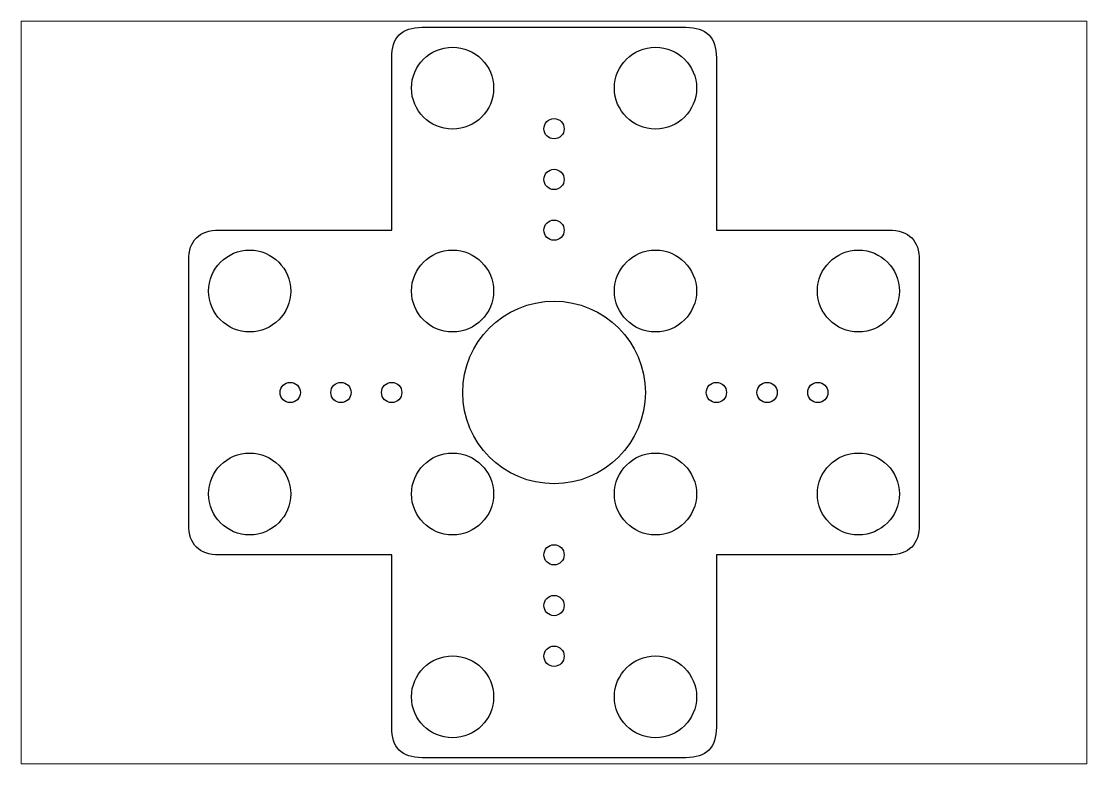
# Paper-space layout 'Layout1' of a CAD drawing. Extents: x 29 to 258, y 20 to 180.
# The model-space entities are those that its viewports show. They can reach past a viewport. Long polylines and large blocks are cut down to what shows.
import ezdxf

# ---------------------------------------------------------------- set-up
doc = ezdxf.new("R2010")
doc.units = 0
doc.layers.get('0').update_dxf_attribs({"linetype": 'CONTINUOUS'})
doc.layers.add('LAYER_1', color=7, linetype='CONTINUOUS')

msp = doc.modelspace()

# ---------------------------------------------------------------- linework, layer by layer
at = {"layer": 'LAYER_1', "color": 7}
for p, q in [((-3, 185.499999), (10, 185.499999)), ((-4.5, 175.499999), (-4.5, 183.999999)), ((11.5, 183.999999), (11.5, 175.499999)), ((0.52375, 182.499999), (0.52375, 182.499999)), ((10.52375, 182.499999), (10.52375, 182.499999)), ((-13, 175.499999), (-4.5, 175.499999)), ((11.5, 175.499999), (20, 175.499999)), ((-14.5, 161), (-14.5, 173.999999)), ((21.5, 173.999999), (21.5, 161)), ((-9.476249, 172.499999), (-9.476249, 172.499999)), ((0.52375, 172.499999), (0.52375, 172.499999)), ((10.52375, 172.499999), (10.52375, 172.499999)), ((20.52375, 172.499999), (20.52375, 172.499999)), ((-9.476249, 162.5), (-9.476249, 162.5)), ((0.52375, 162.5), (0.52375, 162.5)), ((10.52375, 162.5), (10.52375, 162.5)), ((20.52375, 162.5), (20.52375, 162.5)), ((-4.5, 159.5), (-13, 159.5)), ((-4.5, 151), (-4.5, 159.5)), ((20, 159.5), (11.5, 159.5)), ((11.5, 159.5), (11.5, 151)), ((20, 159.5), (20, 159.5)), ((0.52375, 152.499997), (0.52375, 152.499997)), ((10.52375, 152.499997), (10.52375, 152.499997)), ((10, 149.5), (-3, 149.5))]:
    msp.add_line(p, q, dxfattribs=at)
at = {"layer": 'LAYER_1', "color": 1}
for p, q in [((4, 180.500001), (4, 180.500001)), ((4, 178), (4, 178)), ((4, 175.5), (4, 175.5)), ((-9, 167.499999), (-9, 167.499999)), ((-6.5, 167.499999), (-6.5, 167.499999)), ((-4, 167.499999), (-4, 167.499999)), ((8, 167.5), (8, 167.5)), ((12, 167.499999), (12, 167.499999)), ((14.5, 167.499999), (14.5, 167.499999)), ((17, 167.500001), (17, 167.500001)), ((4, 159.5), (4, 159.5)), ((4, 157), (4, 157)), ((4, 154.499999), (4, 154.499999))]:
    msp.add_line(p, q, dxfattribs=at)
at = {"layer": 'LAYER_1', "color": 7}
for points in [[(-4.5, 183.999999), (-4.5, 185), (-4, 185.499999), (-3, 185.499999)], [(10, 185.499999), (11, 185.499999), (11.5, 185), (11.5, 183.999999)], [(-3.52375, 182.499999), (-3.52375, 183.61431), (-2.617686, 184.517637), (-1.5, 184.517637)], [(-1.5, 184.517637), (-0.382314, 184.517637), (0.52375, 183.61431), (0.52375, 182.499999)], [(6.47625, 182.499999), (6.47625, 183.61431), (7.382314, 184.517637), (8.5, 184.517637)], [(8.5, 184.517637), (9.617686, 184.517637), (10.52375, 183.61431), (10.52375, 182.499999)], [(-1.5, 180.482361), (-2.617686, 180.482361), (-3.52375, 181.385688), (-3.52375, 182.499999)], [(0.52375, 182.499999), (0.52375, 181.385688), (-0.382314, 180.482361), (-1.5, 180.482361)], [(8.5, 180.482361), (7.382314, 180.482361), (6.47625, 181.385688), (6.47625, 182.499999)], [(10.52375, 182.499999), (10.52375, 181.385688), (9.617686, 180.482361), (8.5, 180.482361)], [(-14.5, 173.999999), (-14.5, 175), (-14, 175.499999), (-13, 175.499999)], [(20, 175.499999), (21, 175.499999), (21.5, 175), (21.5, 173.999999)], [(-13.523749, 172.499999), (-13.523749, 173.61431), (-12.617685, 174.517637), (-11.499999, 174.517637)], [(-11.499999, 174.517637), (-10.382313, 174.517637), (-9.476249, 173.61431), (-9.476249, 172.499999)], [(-3.52375, 172.499999), (-3.52375, 173.61431), (-2.617686, 174.517637), (-1.5, 174.517637)], [(-1.5, 174.517637), (-0.382314, 174.517637), (0.52375, 173.61431), (0.52375, 172.499999)], [(6.47625, 172.499999), (6.47625, 173.61431), (7.382313, 174.517637), (8.5, 174.517637)], [(8.5, 174.517637), (9.617686, 174.517637), (10.52375, 173.61431), (10.52375, 172.499999)], [(16.47625, 172.499999), (16.47625, 173.61431), (17.382314, 174.517637), (18.5, 174.517637)], [(18.5, 174.517637), (19.617686, 174.517637), (20.52375, 173.61431), (20.52375, 172.499999)], [(-11.499999, 170.482361), (-12.617685, 170.482361), (-13.523749, 171.385688), (-13.523749, 172.499999)], [(-9.476249, 172.499999), (-9.476249, 171.385688), (-10.382313, 170.482361), (-11.499999, 170.482361)], [(-1.5, 170.482361), (-2.617686, 170.482361), (-3.52375, 171.385688), (-3.52375, 172.499999)], [(0.52375, 172.499999), (0.52375, 171.385688), (-0.382314, 170.482361), (-1.5, 170.482361)], [(8.5, 170.482361), (7.382313, 170.482361), (6.47625, 171.385688), (6.47625, 172.499999)], [(10.52375, 172.499999), (10.52375, 171.385688), (9.617686, 170.482361), (8.5, 170.482361)], [(18.5, 170.482361), (17.382314, 170.482361), (16.47625, 171.385688), (16.47625, 172.499999)], [(20.52375, 172.499999), (20.52375, 171.385688), (19.617686, 170.482361), (18.5, 170.482361)], [(-13.523749, 162.5), (-13.523749, 163.61431), (-12.617685, 164.517637), (-11.499999, 164.517637)], [(-11.499999, 164.517637), (-10.382313, 164.517637), (-9.476249, 163.61431), (-9.476249, 162.5)], [(-3.52375, 162.5), (-3.52375, 163.61431), (-2.617686, 164.517637), (-1.5, 164.517637)], [(-1.5, 164.517637), (-0.382314, 164.517637), (0.52375, 163.61431), (0.52375, 162.5)], [(6.47625, 162.5), (6.47625, 163.61431), (7.382313, 164.517637), (8.5, 164.517637)], [(8.5, 164.517637), (9.617686, 164.517637), (10.52375, 163.61431), (10.52375, 162.5)], [(16.47625, 162.5), (16.47625, 163.61431), (17.382314, 164.517637), (18.5, 164.517637)], [(18.5, 164.517637), (19.617686, 164.517637), (20.52375, 163.61431), (20.52375, 162.5)], [(-11.499999, 160.482362), (-12.617685, 160.482362), (-13.523749, 161.385689), (-13.523749, 162.5)], [(-9.476249, 162.5), (-9.476249, 161.385689), (-10.382313, 160.482362), (-11.499999, 160.482362)], [(-1.5, 160.482362), (-2.617686, 160.482362), (-3.52375, 161.385689), (-3.52375, 162.5)], [(0.52375, 162.5), (0.52375, 161.385689), (-0.382314, 160.482362), (-1.5, 160.482362)], [(8.5, 160.482362), (7.382313, 160.482362), (6.47625, 161.385689), (6.47625, 162.5)], [(10.52375, 162.5), (10.52375, 161.385689), (9.617686, 160.482362), (8.5, 160.482362)], [(18.5, 160.482362), (17.382314, 160.482362), (16.47625, 161.385689), (16.47625, 162.5)], [(20.52375, 162.5), (20.52375, 161.385689), (19.617686, 160.482362), (18.5, 160.482362)], [(-13, 159.5), (-14, 159.5), (-14.5, 159.999999), (-14.5, 161)], [(21.5, 161), (21.5, 159.999999), (21, 159.5), (20, 159.5)], [(-3.52375, 152.499997), (-3.52375, 153.614308), (-2.617686, 154.517635), (-1.5, 154.517635)], [(-1.5, 154.517635), (-0.382314, 154.517635), (0.52375, 153.614308), (0.52375, 152.499997)], [(6.47625, 152.499997), (6.47625, 153.614308), (7.382314, 154.517635), (8.5, 154.517635)], [(8.5, 154.517635), (9.617686, 154.517635), (10.52375, 153.614308), (10.52375, 152.499997)], [(-1.5, 150.482359), (-2.617686, 150.482359), (-3.52375, 151.385686), (-3.52375, 152.499997)], [(0.52375, 152.499997), (0.52375, 151.385686), (-0.382314, 150.482359), (-1.5, 150.482359)], [(8.5, 150.482359), (7.382314, 150.482359), (6.47625, 151.385686), (6.47625, 152.499997)], [(10.52375, 152.499997), (10.52375, 151.385686), (9.617686, 150.482359), (8.5, 150.482359)], [(-3, 149.5), (-4, 149.5), (-4.5, 149.999999), (-4.5, 151)], [(11.5, 151), (11.5, 149.999999), (11, 149.5), (10, 149.5)]]:
    msp.add_open_spline(points, degree=3, dxfattribs=at)
at = {"layer": 'LAYER_1', "color": 1}
for points in [[(3, 180.500001), (3, 180.776143), (3.223858, 181.000001), (3.5, 181.000001)], [(3.5, 181.000001), (3.776142, 181.000001), (4, 180.776143), (4, 180.500001)], [(3.5, 180.000001), (3.223858, 180.000001), (3, 180.223858), (3, 180.500001)], [(4, 180.500001), (4, 180.223858), (3.776142, 180.000001), (3.5, 180.000001)], [(3, 178), (3, 178.276142), (3.223857, 178.5), (3.5, 178.5)], [(3.5, 177.5), (3.223857, 177.5), (3, 177.723858), (3, 178)], [(3.5, 178.5), (3.776142, 178.5), (4, 178.276142), (4, 178)], [(4, 178), (4, 177.723858), (3.776142, 177.5), (3.5, 177.5)], [(3, 175.5), (3, 175.776142), (3.223858, 175.999999), (3.5, 175.999999)], [(3.5, 175.999999), (3.776142, 175.999999), (4, 175.776142), (4, 175.5)], [(3.5, 174.999999), (3.223858, 174.999999), (3, 175.223857), (3, 175.5)], [(4, 175.5), (4, 175.223857), (3.776142, 174.999999), (3.5, 174.999999)], [(-1.000001, 167.5), (-1.000001, 169.985281), (1.014717, 171.999998), (3.500001, 171.999998)], [(3.500001, 171.999998), (5.985282, 171.999998), (8, 169.985281), (8, 167.5)], [(-10, 167.499999), (-10, 167.776141), (-9.776143, 167.999998), (-9.5, 167.999998)], [(-9.5, 166.999998), (-9.776143, 166.999998), (-10, 167.223856), (-10, 167.499999)], [(-9.5, 167.999998), (-9.223858, 167.999998), (-9, 167.776141), (-9, 167.499999)], [(-9, 167.499999), (-9, 167.223856), (-9.223858, 166.999998), (-9.5, 166.999998)], [(-7.5, 167.499999), (-7.5, 167.776141), (-7.276142, 167.999998), (-7, 167.999998)], [(-7, 166.999998), (-7.276142, 166.999998), (-7.5, 167.223856), (-7.5, 167.499999)], [(-7, 167.999998), (-6.723858, 167.999998), (-6.5, 167.776141), (-6.5, 167.499999)], [(-6.5, 167.499999), (-6.5, 167.223856), (-6.723858, 166.999998), (-7, 166.999998)], [(-5, 167.499999), (-5, 167.776141), (-4.776143, 167.999998), (-4.5, 167.999998)], [(-4.5, 166.999998), (-4.776143, 166.999998), (-5, 167.223856), (-5, 167.499999)], [(-4.5, 167.999998), (-4.223858, 167.999998), (-4, 167.776141), (-4, 167.499999)], [(-4, 167.499999), (-4, 167.223856), (-4.223858, 166.999998), (-4.5, 166.999998)], [(3.500001, 163), (1.014717, 163), (-1.000001, 165.014717), (-1.000001, 167.5)], [(8, 167.5), (8, 165.014717), (5.985282, 163), (3.500001, 163)], [(11, 167.499999), (11, 167.776141), (11.223858, 167.999998), (11.5, 167.999998)], [(11.5, 166.999998), (11.223858, 166.999998), (11, 167.223856), (11, 167.499999)], [(11.5, 167.999998), (11.776142, 167.999998), (12, 167.776141), (12, 167.499999)], [(12, 167.499999), (12, 167.223856), (11.776142, 166.999998), (11.5, 166.999998)], [(13.5, 167.499999), (13.5, 167.776141), (13.723857, 167.999998), (14, 167.999998)], [(14, 166.999998), (13.723857, 166.999998), (13.5, 167.223856), (13.5, 167.499999)], [(14, 167.999998), (14.276142, 167.999998), (14.5, 167.776141), (14.5, 167.499999)], [(14.5, 167.499999), (14.5, 167.223856), (14.276142, 166.999998), (14, 166.999998)], [(16, 167.500001), (16, 167.776144), (16.223858, 168.000001), (16.5, 168.000001)], [(16.5, 167.000001), (16.223858, 167.000001), (16, 167.223859), (16, 167.500001)], [(16.5, 168.000001), (16.776143, 168.000001), (17, 167.776144), (17, 167.500001)], [(17, 167.500001), (17, 167.223859), (16.776143, 167.000001), (16.5, 167.000001)], [(3, 159.5), (3, 159.776143), (3.223858, 160), (3.5, 160)], [(3.5, 160), (3.776142, 160), (4, 159.776143), (4, 159.5)], [(3.5, 159), (3.223858, 159), (3, 159.223858), (3, 159.5)], [(4, 159.5), (4, 159.223858), (3.776142, 159), (3.5, 159)], [(3, 157), (3, 157.276142), (3.223857, 157.5), (3.5, 157.5)], [(3.5, 156.5), (3.223857, 156.5), (3, 156.723857), (3, 157)], [(3.5, 157.5), (3.776142, 157.5), (4, 157.276142), (4, 157)], [(4, 157), (4, 156.723857), (3.776142, 156.5), (3.5, 156.5)], [(3, 154.499999), (3, 154.776141), (3.223858, 154.999999), (3.5, 154.999999)], [(3.5, 154.999999), (3.776142, 154.999999), (4, 154.776141), (4, 154.499999)], [(3.5, 153.999999), (3.223858, 153.999999), (3, 154.223857), (3, 154.499999)], [(4, 154.499999), (4, 154.223857), (3.776142, 153.999999), (3.5, 153.999999)]]:
    msp.add_open_spline(points, degree=3, dxfattribs=at)

psp = doc.layouts.get("Layout1")

# ---------------------------------------------------------------- viewports
at = {"layer": '0', "linetype": 'Continuous'}
psp.add_viewport(center=(143.44, 99.96), size=(229.5, 159.9353), view_center_point=(3.5, 167.5), view_height=36.58855484, dxfattribs=at)

doc.saveas('drawing.dxf')
